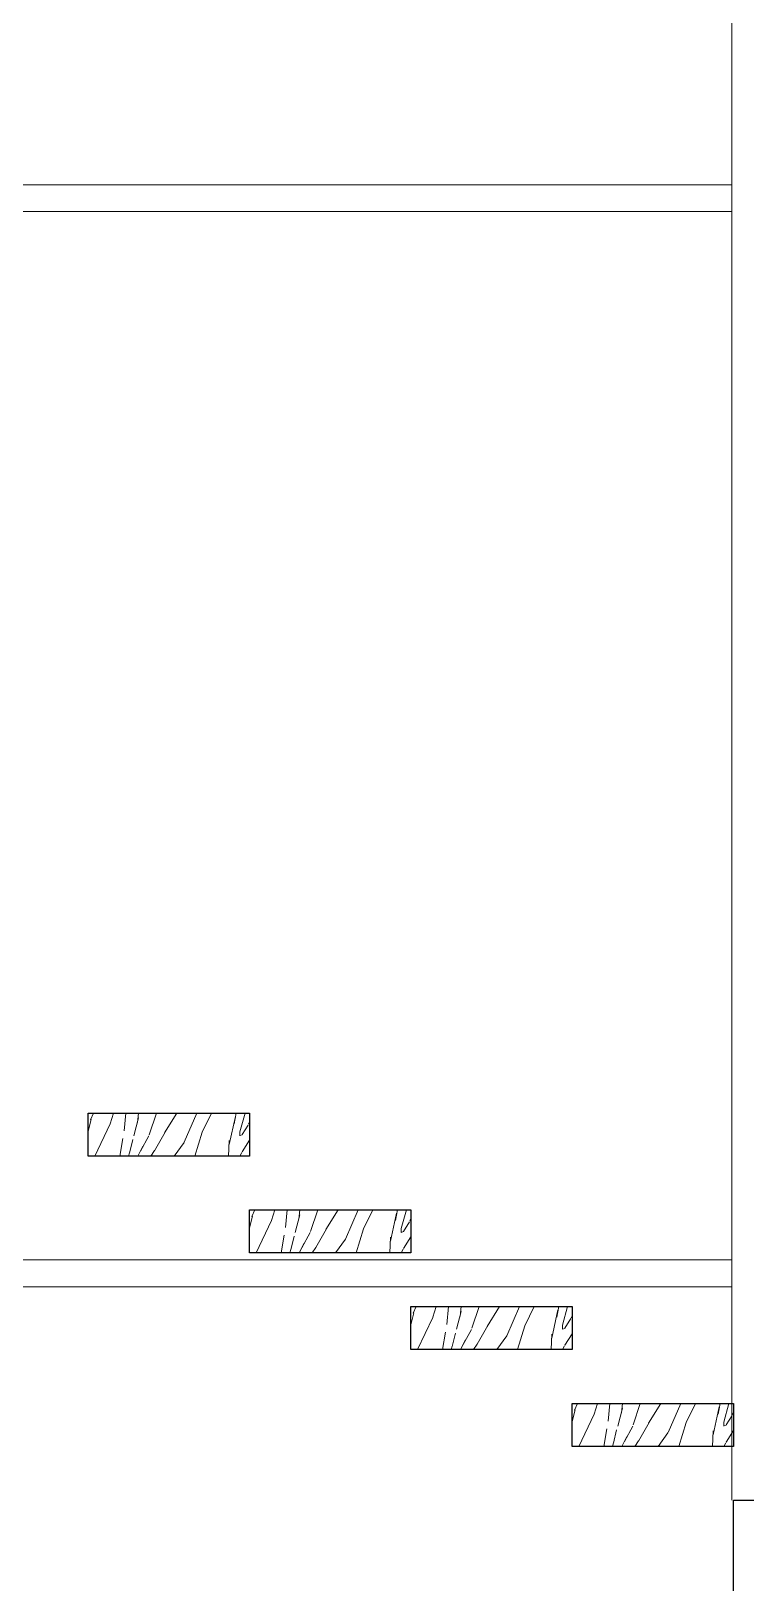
# Model space of a CAD drawing. Header units: inches. Extents: x 0 to 535, y -174 to 989.
# Drawn here: x 350.666 to 351.996, y 97.094 to 99.981 of the extents above; entities that cross this region are included whole.
import ezdxf

# ---------------------------------------------------------------- set-up
doc = ezdxf.new("R2010")
doc.units = ezdxf.units.IN
doc.header["$MEASUREMENT"] = 0
doc.layers.add('1', color=1, linetype='Continuous', lineweight=9)
doc.layers.add('wall', color=51, linetype='Continuous', lineweight=25)

msp = doc.modelspace()

# ---------------------------------------------------------------- hatches: boundary and pattern name
at = {"layer": '1'}
h = msp.add_hatch(dxfattribs=at)
h.set_pattern_fill('Ä¾ÎÆ', color=256, scale=0.23, angle=20)
h.set_pattern_definition([(35.3657895, (90.09765234503568, 158.464345673144), (1.358495653849031, 0.974888949105646), [0.0567920025, -11.86952858]), (166.803504, (90.1354404575072, 158.443782495857), (-0.2161293025630688, -0.078664630883123), [0.007853067099999982, -0.816718867999999]), (24.48938626, (90.10280037210934, 158.4341902710309), (0.2161293006459917, 0.07866463722956471), [0.02746521999999997, -5.740230749999991]), (73.46062710000001, (90.12559205750964, 158.4035932512643), (0.3395689741847775, 1.084466940812025), [0.0294332288, -6.151544580000001]), (83.00321680000002, (90.13397093855771, 158.4318086587396), (0.216129300024115, 0.07866463224300876), [0.0120636748, -0.4946106760000001]), (30.347856, (90.02854828272818, 158.4620718033194), (2.223012850983182, 1.289547495665455), [0.0478738905, -10.00564285]), (89.08859079999999, (90.10500831551977, 158.3961013818702), (0.06171982473837814, 0.502901154207116), [0.0092056419, -1.923978911]), (35.66412569999999, (90.09868571755693, 158.4006635285166), (0.2161292995345969, 0.0786646385446673), [0.0079623815, -1.664137768]), (43.56664719999999, (90.04649107629612, 158.3839540274121), (0.7101077456471797, 0.7388950529018659), [0.0322622403, -2.226094583]), (29.68621252, (90.0082573988434, 158.4729888856276), (2.223012851304042, 1.289547475383502), [0.1022191415, -5.26428577]), (40.3727928, (90.06986743076769, 158.4061890952892), (2.99484043838873, 2.531343684717294), [0.04322782150000001, -9.034614590000002]), (33.7857773, (90.05266305949938, 158.4342441441316), (0.216129291848162, 0.07866464853906541), [0.05413074839999993, -1.840445417999998]), (29.04293409, (90.06986219860909, 158.4862600202194), (2.439142167360524, 1.36821211551155), [0.0410338262, -8.57606934]), (55.7434615, (90.17337290760207, 158.46445216516), (1.759784446686964, 2.56225704572125), [0.0404823782, -8.4608168]), (39.23678930000001, (90.1439647203696, 158.4972165670578), (3.210969740846352, 2.610008316254434), [0.05220031930000001, -10.90986646]), (34.7710456, (90.1057362729142, 158.5061804995564), (2.933120589214854, 2.028442540050955), [0.0758889025, -15.86078045]), (41.4338095, (89.96826657354677, 158.4515700314677), (0.2161292981963297, 0.07866463652666691), [0.0176491834, -1.217793604]), (61.73996529999999, (89.99914846690973, 158.366722726783), (0.2778491391306656, 0.5815657859539077), [0.0322917148, -3.35833833]), (38.84841369999999, (89.98003110461391, 158.4192472480103), (1.142366341585137, 0.8962243289674561), [0.0266178126, -5.56312293]), (200, (90.0082573988434, 158.4729888856276), (-0.3705387656623449, 0.3455718796523705), [0.0284761896, -0.201523792]), (45.6324289, (90.01443775129941, 158.3951655231263), (0.7101077456572038, 0.7388950516397252), [0.05466546159999994, -11.42508117999998]), (43.237749, (90.00076127634367, 158.4359435947295), (1.636344795307082, 1.556454734449686), [0.0381418545, -7.97164751]), (71.91148520000002, (90.24248743127885, 158.3065841864989), (0.3395689770066423, 1.084466938815197), [0.0355090606, -7.42139344]), (83.00321680000002, (90.26277936525047, 158.279652918577), (0.216129300024115, 0.07866463224300876), [0.0265400864, -0.4801342690000001]), (74.8009006, (90.25381267666233, 158.2466479748007), (0.7408577933628253, 2.671835029081719), [0.0342012829, -7.148068110000001]), (56.7878511, (90.27895768669936, 158.2031807244895), (1.265806021826072, 1.902026626305297), [0.0287191846, -6.002309540000001]), (61.73996529999999, (90.26910510325538, 158.2270482162653), (0.2778491391306656, 0.5815657859539077), [0.0322917148, -3.35833833]), (72.17738229999999, (90.13603454434478, 158.3524869229888), (0.3395689782831965, 1.084466939618753), [0.0571535188, -11.94508519]), (65.092991, (90.17720726264443, 158.2873997376335), (0.2778491338212687, 0.5815657892096059), [0.0698139263, -14.5911103]), (63.06707489999999, (90.17102900014365, 158.3331947300833), (0.2778491396096346, 0.581565787359474), [0.06296584420000001, -6.54844776]), (43.56664719999999, (90.0544327608291, 158.3525276387564), (0.7101077456471797, 0.7388950529018659), [0.0322622403, -2.226094583]), (60.65470750000001, (90.07119575351055, 158.3288875330993), (1.049676707566411, 1.823361999482653), [0.04619737450000001, -4.80452681]), (59.7854419, (90.09178054263934, 158.3203652182543), (1.049676723312325, 1.823361992584466), [0.04703368899999993, -9.830041069999984]), (62.91626979999999, (90.14515498478663, 158.2825970491086), (0.2778491404779415, 0.5815657853456426), [0.05682948329999993, -5.910266069999991]), (65.1886422, (90.11060190836126, 158.2974742966674), (0.2778491301377781, 0.5815657915326928), [0.06060699410000001, -12.66686176]), (20, (90.23734986773573, 158.1765977409129), (0.06171983675258766, 0.5029011542273502), [0.004380952600000001, -0.225619029]), (91.24063829999989, (90.23734986773573, 158.1765977409129), (-0.09268962877058462, 0.9271376728700892), [0.006811305099999993, -1.423562827999998]), (58.1373433, (90.24146661656597, 158.1780961149491), (0.2778491400426518, 0.5815657852462758), [0.020887335, -1.441226069]), (74.5021434, (90.23720239301825, 158.1834074486136), (0.339568967718033, 1.084466942922913), [0.03960924529999994, -2.733037789999996]), (77.7581778, (90.21706107596748, 158.1554864539563), (0.4630086353138385, 2.09026925108812), [0.0533767969, -11.15575049]), (80.0621297, (90.22837899491455, 158.2076495356663), (0.7098880003596573, 4.101873860981018), [0.05705958220000001, -11.92545262]), (66.31177559999999, (90.13354734777656, 158.1639824600309), (0.2778491323069626, 0.5815657900483695), [0.0713526884, -4.92333538]), (64.46337319999999, (90.16736304766656, 158.1831537523498), (0.06171983769696079, 0.5029011530502587), [0.1043524743, -0.540177494]), (70.48311470000002, (90.12560356896574, 158.2274372171649), (1.57440521027697, 4.416532392591645), [0.0585223454, -12.23117]), (75.5243122, (90.16221397345397, 158.2293233387019), (0.4012888157798406, 1.587368093631594), [0.0599805523, -12.53593541]), (72.613585, (90.21234814818315, 158.2773120220532), (0.06171983805708947, 0.5029011531749514), [0.0432909381, -1.09309616]), (76.48384360000001, (90.24778607527338, 158.2215765218067), (0.4012888131065727, 1.587368094188972), [0.02578561049999997, -5.389192559999992]), (61.9762794, (90.25249272454684, 158.1958360607177), (1.6053749810238, 2.986493559702275), [0.0353577413, -7.38976752]), (84.3053877, (90.23822634698656, 158.2638529666594), (0.06171983729502792, 0.5029011542635994), [0.04294314819999993, -8.975117959999983]), (55.24647409999999, (90.25984555656214, 158.1756343207867), (1.759784460498503, 2.562257030501768), [0.0335272702, -7.007199320000001]), (65.2273285, (90.2066091705794, 158.350720444905), (0.2778491373020555, 0.5815657880252949), [0.05753806269999993, -12.02545500999998]), (76.65325650000001, (90.22528410793609, 158.3186250489409), (0.8642974639745951, 3.677637319914488), [0.0617647842, -12.90883993]), (59.70795199999999, (90.29072326490541, 158.1548437567929), (1.049676722564742, 1.823361991434463), [0.0370151926, -7.736175120000001]), (56.3560822, (90.32248372963574, 158.1252233085898), (0.4939784263606839, 0.6602304293122196), [0.010879644, -2.273845757]), (61.9762794, (90.22353324155097, 158.1120862281831), (1.6053749810238, 2.986493559702275), [0.0353577413, -7.38976752]), (53.19649550000001, (90.25146981555615, 158.0993763576461), (0.2161292945959426, 0.07866463804509569), [0.0314122638, -0.7931596690000001]), (98.48186739999994, (90.21677031076555, 158.1050491308278), (-0.2470990924021889, 1.351374195123889), [0.0109700409, -2.292738417000001]), (46.13814420000001, (90.21677031076555, 158.1050491308278), (0.2161292981877979, 0.07866463710982384), [0.0097600178, -1.015041865]), (56.01691480000001, (90.2702880433973, 158.1245279925111), (1.265806025054427, 1.902026624190993), [0.0365601399, -7.641068970000001]), (87.2394681, (90.21515226917302, 158.1158991878114), (0.1541897158929855, 2.938742287345873), [0.03963325729999993, -8.283350639999982]), (58.6490828, (90.24014561809823, 158.143298382944), (0.7718275702060986, 1.24179621442641), [0.0378642376, -7.91362541]), (72.613585, (90.14472511549461, 158.1108559574079), (0.06171983805708947, 0.5029011531749514), [0.07575913880000001, -1.060627957]), (63.29488549999999, (90.0234128113016, 158.3000569884685), (0.2778491394824867, 0.5815657871570311), [0.0376197775, -7.86253344]), (66.9545161, (90.01458941319788, 158.3242990755213), (0.277849138399155, 0.5815657881615057), [0.03530030569999993, -3.671231709999995]), (56.3560822, (90.03738319150135, 158.2616736843285), (0.4939784263606839, 0.6602304293122196), [0.03263893430000001, -2.252086469]), (71.7852574, (90.06826508486431, 158.1768263796437), (0.3395689764932182, 1.084466939238849), [0.06019634289999993, -6.26041967999999]), (60.0717393, (90.07855904905642, 158.1485439454692), (0.277849139270344, 0.5815657860494605), [0.040074625, -2.063843176]), (69.3694487, (90.0498830056127, 158.2273307273101), (0.6174181176901898, 1.666032726955021), [0.0538217917, -11.24875421]), (53.19649550000001, (90.11238207538283, 158.0556159443798), (0.2161292945959426, 0.07866463804509569), [0.0117795995, -0.8127923539999999]), (69.6657058, (90.08708121764099, 158.2340063851482), (0.2778491222749367, 0.5815657938110032), [0.06768603069999986, -1.709072292999998]), (53.19649550000001, (90.04031909230619, 158.3336639128539), (0.2161292945959426, 0.07866463804509569), [0.02355919900000001, -0.8010127430000001]), (68.5537297, (90.05546613413699, 158.2888454919677), (0.8952672367306358, 2.247598515793237), [0.04302075939999993, -8.991338709999983]), (61.73996529999999, (90.06884661389351, 158.2777010229527), (0.2778491391306656, 0.5815657859539077), [0.0484375745, -3.34219256]), (58.51148860000001, (90.09855289060305, 158.1832746499884), (0.7718275754866677, 1.241796208885935), [0.0517887205, -10.82384232]), (54.19451950000001, (90.09326471230037, 158.1081404677683), (0.493978439279239, 0.6602304207882279), [0.06885505630000001, -7.160925799999999]), (61.1011978, (90.11943890925096, 158.0650478084116), (0.2778491393576279, 0.5815657856754212), [0.05232378789999993, -2.694674939999996]), (74.3266424, (90.19954919666918, 158.3893311365384), (0.7408577912244497, 2.671835022947638), [0.0582210293, -12.16819508]), (70.9753659, (90.1535275865372, 158.4068975657531), (0.9569870897545645, 2.75049966370575), [0.0608799512, -12.72390981]), (51.130464, (90.07780911530067, 158.3747627066335), (0.4939784438691176, 0.660230418984233), [0.03326687569999993, -3.459754989999996]), (67.47860020000002, (90.09383577779903, 158.3691569587764), (0.2778491206858045, 0.5815657944572521), [0.0291689473, -3.03357028]), (56.3560822, (90.02840813149916, 158.3567822189862), (0.4939784263606839, 0.6602304293122196), [0.03263893430000001, -2.252086469]), (76.6033605, (90.115449755216, 158.3610092378338), (0.8642974665360263, 3.677637328676978), [0.0437751594, -9.149008080000002])])
h.paths.add_polyline_path([(351.0723337355925, 97.88772965127794), (351.0723337355925, 97.96772965127792), (350.7723337355924, 97.96772965127792), (350.7723337355924, 97.88772965127794)])
h = msp.add_hatch(dxfattribs=at)
h.set_pattern_fill('Ä¾ÎÆ', color=256, scale=0.23, angle=20)
h.set_pattern_definition([(35.3657895, (90.39765234503564, 158.2843456731439), (1.358495653849031, 0.974888949105646), [0.0567920025, -11.86952858]), (166.803504, (90.43544045750716, 158.263782495857), (-0.2161293025630688, -0.078664630883123), [0.007853067099999982, -0.816718867999999]), (24.48938626, (90.4028003721093, 158.254190271031), (0.2161293006459917, 0.07866463722956471), [0.02746521999999997, -5.740230749999991]), (73.46062710000001, (90.42559205750959, 158.2235932512643), (0.3395689741847775, 1.084466940812025), [0.0294332288, -6.151544580000001]), (83.00321680000002, (90.43397093855766, 158.2518086587395), (0.216129300024115, 0.07866463224300876), [0.0120636748, -0.4946106760000001]), (30.347856, (90.32854828272814, 158.2820718033194), (2.223012850983182, 1.289547495665455), [0.0478738905, -10.00564285]), (89.08859079999999, (90.40500831551972, 158.2161013818702), (0.06171982473837814, 0.502901154207116), [0.0092056419, -1.923978911]), (35.66412569999999, (90.39868571755689, 158.2206635285166), (0.2161292995345969, 0.0786646385446673), [0.0079623815, -1.664137768]), (43.56664719999999, (90.34649107629608, 158.2039540274121), (0.7101077456471797, 0.7388950529018659), [0.0322622403, -2.226094583]), (29.68621252, (90.30825739884335, 158.2929888856276), (2.223012851304042, 1.289547475383502), [0.1022191415, -5.26428577]), (40.3727928, (90.36986743076764, 158.2261890952892), (2.99484043838873, 2.531343684717294), [0.04322782150000001, -9.034614590000002]), (33.7857773, (90.35266305949933, 158.2542441441316), (0.216129291848162, 0.07866464853906541), [0.05413074839999993, -1.840445417999998]), (29.04293409, (90.36986219860904, 158.3062600202194), (2.439142167360524, 1.36821211551155), [0.0410338262, -8.57606934]), (55.7434615, (90.47337290760203, 158.28445216516), (1.759784446686964, 2.56225704572125), [0.0404823782, -8.4608168]), (39.23678930000001, (90.44396472036955, 158.3172165670578), (3.210969740846352, 2.610008316254434), [0.05220031930000001, -10.90986646]), (34.7710456, (90.40573627291415, 158.3261804995564), (2.933120589214854, 2.028442540050955), [0.0758889025, -15.86078045]), (41.4338095, (90.26826657354673, 158.2715700314677), (0.2161292981963297, 0.07866463652666691), [0.0176491834, -1.217793604]), (61.73996529999999, (90.29914846690968, 158.186722726783), (0.2778491391306656, 0.5815657859539077), [0.0322917148, -3.35833833]), (38.84841369999999, (90.28003110461387, 158.2392472480103), (1.142366341585137, 0.8962243289674561), [0.0266178126, -5.56312293]), (200, (90.30825739884335, 158.2929888856276), (-0.3705387656623449, 0.3455718796523705), [0.0284761896, -0.201523792]), (45.6324289, (90.31443775129937, 158.2151655231263), (0.7101077456572038, 0.7388950516397252), [0.05466546159999994, -11.42508117999998]), (43.237749, (90.30076127634362, 158.2559435947295), (1.636344795307082, 1.556454734449686), [0.0381418545, -7.97164751]), (71.91148520000002, (90.5424874312788, 158.1265841864989), (0.3395689770066423, 1.084466938815197), [0.0355090606, -7.42139344]), (83.00321680000002, (90.56277936525042, 158.099652918577), (0.216129300024115, 0.07866463224300876), [0.0265400864, -0.4801342690000001]), (74.8009006, (90.55381267666229, 158.0666479748006), (0.7408577933628253, 2.671835029081719), [0.0342012829, -7.148068110000001]), (56.7878511, (90.57895768669931, 158.0231807244895), (1.265806021826072, 1.902026626305297), [0.0287191846, -6.002309540000001]), (61.73996529999999, (90.56910510325534, 158.0470482162653), (0.2778491391306656, 0.5815657859539077), [0.0322917148, -3.35833833]), (72.17738229999999, (90.43603454434474, 158.1724869229888), (0.3395689782831965, 1.084466939618753), [0.0571535188, -11.94508519]), (65.092991, (90.47720726264438, 158.1073997376335), (0.2778491338212687, 0.5815657892096059), [0.0698139263, -14.5911103]), (63.06707489999999, (90.4710290001436, 158.1531947300833), (0.2778491396096346, 0.581565787359474), [0.06296584420000001, -6.54844776]), (43.56664719999999, (90.35443276082906, 158.1725276387563), (0.7101077456471797, 0.7388950529018659), [0.0322622403, -2.226094583]), (60.65470750000001, (90.3711957535105, 158.1488875330993), (1.049676707566411, 1.823361999482653), [0.04619737450000001, -4.80452681]), (59.7854419, (90.3917805426393, 158.1403652182543), (1.049676723312325, 1.823361992584466), [0.04703368899999993, -9.830041069999984]), (62.91626979999999, (90.44515498478658, 158.1025970491086), (0.2778491404779415, 0.5815657853456426), [0.05682948329999993, -5.910266069999991]), (65.1886422, (90.41060190836122, 158.1174742966674), (0.2778491301377781, 0.5815657915326928), [0.06060699410000001, -12.66686176]), (20, (90.53734986773568, 157.9965977409129), (0.06171983675258766, 0.5029011542273502), [0.004380952600000001, -0.225619029]), (91.24063829999989, (90.53734986773568, 157.9965977409129), (-0.09268962877058462, 0.9271376728700892), [0.006811305099999993, -1.423562827999998]), (58.1373433, (90.54146661656593, 157.9980961149491), (0.2778491400426518, 0.5815657852462758), [0.020887335, -1.441226069]), (74.5021434, (90.5372023930182, 158.0034074486136), (0.339568967718033, 1.084466942922913), [0.03960924529999994, -2.733037789999996]), (77.7581778, (90.51706107596743, 157.9754864539563), (0.4630086353138385, 2.09026925108812), [0.0533767969, -11.15575049]), (80.0621297, (90.5283789949145, 158.0276495356663), (0.7098880003596573, 4.101873860981018), [0.05705958220000001, -11.92545262]), (66.31177559999999, (90.43354734777651, 157.9839824600309), (0.2778491323069626, 0.5815657900483695), [0.0713526884, -4.92333538]), (64.46337319999999, (90.46736304766651, 158.0031537523498), (0.06171983769696079, 0.5029011530502587), [0.1043524743, -0.540177494]), (70.48311470000002, (90.4256035689657, 158.0474372171649), (1.57440521027697, 4.416532392591645), [0.0585223454, -12.23117]), (75.5243122, (90.46221397345393, 158.0493233387019), (0.4012888157798406, 1.587368093631594), [0.0599805523, -12.53593541]), (72.613585, (90.51234814818311, 158.0973120220532), (0.06171983805708947, 0.5029011531749514), [0.0432909381, -1.09309616]), (76.48384360000001, (90.54778607527334, 158.0415765218067), (0.4012888131065727, 1.587368094188972), [0.02578561049999997, -5.389192559999992]), (61.9762794, (90.5524927245468, 158.0158360607177), (1.6053749810238, 2.986493559702275), [0.0353577413, -7.38976752]), (84.3053877, (90.53822634698652, 158.0838529666594), (0.06171983729502792, 0.5029011542635994), [0.04294314819999993, -8.975117959999983]), (55.24647409999999, (90.5598455565621, 157.9956343207866), (1.759784460498503, 2.562257030501768), [0.0335272702, -7.007199320000001]), (65.2273285, (90.50660917057935, 158.170720444905), (0.2778491373020555, 0.5815657880252949), [0.05753806269999993, -12.02545500999998]), (76.65325650000001, (90.52528410793605, 158.1386250489409), (0.8642974639745951, 3.677637319914488), [0.0617647842, -12.90883993]), (59.70795199999999, (90.59072326490536, 157.9748437567929), (1.049676722564742, 1.823361991434463), [0.0370151926, -7.736175120000001]), (56.3560822, (90.62248372963569, 157.9452233085898), (0.4939784263606839, 0.6602304293122196), [0.010879644, -2.273845757]), (61.9762794, (90.52353324155092, 157.9320862281831), (1.6053749810238, 2.986493559702275), [0.0353577413, -7.38976752]), (53.19649550000001, (90.5514698155561, 157.9193763576461), (0.2161292945959426, 0.07866463804509569), [0.0314122638, -0.7931596690000001]), (98.48186739999994, (90.51677031076551, 157.9250491308278), (-0.2470990924021889, 1.351374195123889), [0.0109700409, -2.292738417000001]), (46.13814420000001, (90.51677031076551, 157.9250491308278), (0.2161292981877979, 0.07866463710982384), [0.0097600178, -1.015041865]), (56.01691480000001, (90.57028804339726, 157.9445279925111), (1.265806025054427, 1.902026624190993), [0.0365601399, -7.641068970000001]), (87.2394681, (90.51515226917297, 157.9358991878114), (0.1541897158929855, 2.938742287345873), [0.03963325729999993, -8.283350639999982]), (58.6490828, (90.54014561809818, 157.963298382944), (0.7718275702060986, 1.24179621442641), [0.0378642376, -7.91362541]), (72.613585, (90.44472511549456, 157.9308559574079), (0.06171983805708947, 0.5029011531749514), [0.07575913880000001, -1.060627957]), (63.29488549999999, (90.32341281130155, 158.1200569884685), (0.2778491394824867, 0.5815657871570311), [0.0376197775, -7.86253344]), (66.9545161, (90.31458941319784, 158.1442990755212), (0.277849138399155, 0.5815657881615057), [0.03530030569999993, -3.671231709999995]), (56.3560822, (90.3373831915013, 158.0816736843285), (0.4939784263606839, 0.6602304293122196), [0.03263893430000001, -2.252086469]), (71.7852574, (90.36826508486426, 157.9968263796437), (0.3395689764932182, 1.084466939238849), [0.06019634289999993, -6.26041967999999]), (60.0717393, (90.37855904905638, 157.9685439454692), (0.277849139270344, 0.5815657860494605), [0.040074625, -2.063843176]), (69.3694487, (90.34988300561265, 158.0473307273101), (0.6174181176901898, 1.666032726955021), [0.0538217917, -11.24875421]), (53.19649550000001, (90.41238207538278, 157.8756159443798), (0.2161292945959426, 0.07866463804509569), [0.0117795995, -0.8127923539999999]), (69.6657058, (90.38708121764094, 158.0540063851482), (0.2778491222749367, 0.5815657938110032), [0.06768603069999986, -1.709072292999998]), (53.19649550000001, (90.34031909230615, 158.1536639128539), (0.2161292945959426, 0.07866463804509569), [0.02355919900000001, -0.8010127430000001]), (68.5537297, (90.35546613413695, 158.1088454919677), (0.8952672367306358, 2.247598515793237), [0.04302075939999993, -8.991338709999983]), (61.73996529999999, (90.36884661389347, 158.0977010229527), (0.2778491391306656, 0.5815657859539077), [0.0484375745, -3.34219256]), (58.51148860000001, (90.398552890603, 158.0032746499884), (0.7718275754866677, 1.241796208885935), [0.0517887205, -10.82384232]), (54.19451950000001, (90.39326471230032, 157.9281404677683), (0.493978439279239, 0.6602304207882279), [0.06885505630000001, -7.160925799999999]), (61.1011978, (90.41943890925091, 157.8850478084116), (0.2778491393576279, 0.5815657856754212), [0.05232378789999993, -2.694674939999996]), (74.3266424, (90.49954919666914, 158.2093311365384), (0.7408577912244497, 2.671835022947638), [0.0582210293, -12.16819508]), (70.9753659, (90.45352758653715, 158.2268975657531), (0.9569870897545645, 2.75049966370575), [0.0608799512, -12.72390981]), (51.130464, (90.37780911530062, 158.1947627066335), (0.4939784438691176, 0.660230418984233), [0.03326687569999993, -3.459754989999996]), (67.47860020000002, (90.39383577779898, 158.1891569587764), (0.2778491206858045, 0.5815657944572521), [0.0291689473, -3.03357028]), (56.3560822, (90.32840813149912, 158.1767822189863), (0.4939784263606839, 0.6602304293122196), [0.03263893430000001, -2.252086469]), (76.6033605, (90.41544975521596, 158.1810092378338), (0.8642974665360263, 3.677637328676978), [0.0437751594, -9.149008080000002])])
h.paths.add_polyline_path([(351.3723337355924, 97.70772965127793), (351.3723337355924, 97.78772965127793), (351.0723337355923, 97.78772965127793), (351.0723337355923, 97.70772965127793)])
h = msp.add_hatch(dxfattribs=at)
h.set_pattern_fill('Ä¾ÎÆ', color=256, scale=0.23, angle=20)
h.set_pattern_definition([(35.3657895, (90.6976523450357, 158.1043456731439), (1.358495653849031, 0.974888949105646), [0.0567920025, -11.86952858]), (166.803504, (90.73544045750722, 158.083782495857), (-0.2161293025630688, -0.078664630883123), [0.007853067099999982, -0.816718867999999]), (24.48938626, (90.70280037210937, 158.0741902710309), (0.2161293006459917, 0.07866463722956471), [0.02746521999999997, -5.740230749999991]), (73.46062710000001, (90.72559205750966, 158.0435932512643), (0.3395689741847775, 1.084466940812025), [0.0294332288, -6.151544580000001]), (83.00321680000002, (90.73397093855773, 158.0718086587396), (0.216129300024115, 0.07866463224300876), [0.0120636748, -0.4946106760000001]), (30.347856, (90.6285482827282, 158.1020718033193), (2.223012850983182, 1.289547495665455), [0.0478738905, -10.00564285]), (89.08859079999999, (90.70500831551979, 158.0361013818702), (0.06171982473837814, 0.502901154207116), [0.0092056419, -1.923978911]), (35.66412569999999, (90.69868571755696, 158.0406635285166), (0.2161292995345969, 0.0786646385446673), [0.0079623815, -1.664137768]), (43.56664719999999, (90.64649107629614, 158.0239540274121), (0.7101077456471797, 0.7388950529018659), [0.0322622403, -2.226094583]), (29.68621252, (90.60825739884342, 158.1129888856275), (2.223012851304042, 1.289547475383502), [0.1022191415, -5.26428577]), (40.3727928, (90.66986743076771, 158.0461890952892), (2.99484043838873, 2.531343684717294), [0.04322782150000001, -9.034614590000002]), (33.7857773, (90.6526630594994, 158.0742441441316), (0.216129291848162, 0.07866464853906541), [0.05413074839999993, -1.840445417999998]), (29.04293409, (90.66986219860911, 158.1262600202194), (2.439142167360524, 1.36821211551155), [0.0410338262, -8.57606934]), (55.7434615, (90.7733729076021, 158.10445216516), (1.759784446686964, 2.56225704572125), [0.0404823782, -8.4608168]), (39.23678930000001, (90.74396472036962, 158.1372165670578), (3.210969740846352, 2.610008316254434), [0.05220031930000001, -10.90986646]), (34.7710456, (90.70573627291422, 158.1461804995564), (2.933120589214854, 2.028442540050955), [0.0758889025, -15.86078045]), (41.4338095, (90.5682665735468, 158.0915700314677), (0.2161292981963297, 0.07866463652666691), [0.0176491834, -1.217793604]), (61.73996529999999, (90.59914846690975, 158.006722726783), (0.2778491391306656, 0.5815657859539077), [0.0322917148, -3.35833833]), (38.84841369999999, (90.58003110461394, 158.0592472480103), (1.142366341585137, 0.8962243289674561), [0.0266178126, -5.56312293]), (200, (90.60825739884342, 158.1129888856275), (-0.3705387656623449, 0.3455718796523705), [0.0284761896, -0.201523792]), (45.6324289, (90.61443775129943, 158.0351655231263), (0.7101077456572038, 0.7388950516397252), [0.05466546159999994, -11.42508117999998]), (43.237749, (90.60076127634369, 158.0759435947295), (1.636344795307082, 1.556454734449686), [0.0381418545, -7.97164751]), (71.91148520000002, (90.84248743127887, 157.9465841864989), (0.3395689770066423, 1.084466938815197), [0.0355090606, -7.42139344]), (83.00321680000002, (90.86277936525049, 157.919652918577), (0.216129300024115, 0.07866463224300876), [0.0265400864, -0.4801342690000001]), (74.8009006, (90.85381267666236, 157.8866479748007), (0.7408577933628253, 2.671835029081719), [0.0342012829, -7.148068110000001]), (56.7878511, (90.87895768669938, 157.8431807244895), (1.265806021826072, 1.902026626305297), [0.0287191846, -6.002309540000001]), (61.73996529999999, (90.86910510325541, 157.8670482162653), (0.2778491391306656, 0.5815657859539077), [0.0322917148, -3.35833833]), (72.17738229999999, (90.7360345443448, 157.9924869229888), (0.3395689782831965, 1.084466939618753), [0.0571535188, -11.94508519]), (65.092991, (90.77720726264445, 157.9273997376336), (0.2778491338212687, 0.5815657892096059), [0.0698139263, -14.5911103]), (63.06707489999999, (90.77102900014367, 157.9731947300833), (0.2778491396096346, 0.581565787359474), [0.06296584420000001, -6.54844776]), (43.56664719999999, (90.65443276082912, 157.9925276387563), (0.7101077456471797, 0.7388950529018659), [0.0322622403, -2.226094583]), (60.65470750000001, (90.67119575351057, 157.9688875330993), (1.049676707566411, 1.823361999482653), [0.04619737450000001, -4.80452681]), (59.7854419, (90.69178054263936, 157.9603652182543), (1.049676723312325, 1.823361992584466), [0.04703368899999993, -9.830041069999984]), (62.91626979999999, (90.74515498478665, 157.9225970491086), (0.2778491404779415, 0.5815657853456426), [0.05682948329999993, -5.910266069999991]), (65.1886422, (90.71060190836128, 157.9374742966674), (0.2778491301377781, 0.5815657915326928), [0.06060699410000001, -12.66686176]), (20, (90.83734986773575, 157.8165977409129), (0.06171983675258766, 0.5029011542273502), [0.004380952600000001, -0.225619029]), (91.24063829999989, (90.83734986773575, 157.8165977409129), (-0.09268962877058462, 0.9271376728700892), [0.006811305099999993, -1.423562827999998]), (58.1373433, (90.841466616566, 157.8180961149491), (0.2778491400426518, 0.5815657852462758), [0.020887335, -1.441226069]), (74.5021434, (90.83720239301827, 157.8234074486136), (0.339568967718033, 1.084466942922913), [0.03960924529999994, -2.733037789999996]), (77.7581778, (90.8170610759675, 157.7954864539563), (0.4630086353138385, 2.09026925108812), [0.0533767969, -11.15575049]), (80.0621297, (90.82837899491457, 157.8476495356664), (0.7098880003596573, 4.101873860981018), [0.05705958220000001, -11.92545262]), (66.31177559999999, (90.73354734777658, 157.8039824600309), (0.2778491323069626, 0.5815657900483695), [0.0713526884, -4.92333538]), (64.46337319999999, (90.76736304766658, 157.8231537523498), (0.06171983769696079, 0.5029011530502587), [0.1043524743, -0.540177494]), (70.48311470000002, (90.72560356896577, 157.8674372171649), (1.57440521027697, 4.416532392591645), [0.0585223454, -12.23117]), (75.5243122, (90.762213973454, 157.8693233387019), (0.4012888157798406, 1.587368093631594), [0.0599805523, -12.53593541]), (72.613585, (90.81234814818318, 157.9173120220532), (0.06171983805708947, 0.5029011531749514), [0.0432909381, -1.09309616]), (76.48384360000001, (90.8477860752734, 157.8615765218067), (0.4012888131065727, 1.587368094188972), [0.02578561049999997, -5.389192559999992]), (61.9762794, (90.85249272454686, 157.8358360607178), (1.6053749810238, 2.986493559702275), [0.0353577413, -7.38976752]), (84.3053877, (90.83822634698659, 157.9038529666594), (0.06171983729502792, 0.5029011542635994), [0.04294314819999993, -8.975117959999983]), (55.24647409999999, (90.85984555656216, 157.8156343207867), (1.759784460498503, 2.562257030501768), [0.0335272702, -7.007199320000001]), (65.2273285, (90.80660917057942, 157.990720444905), (0.2778491373020555, 0.5815657880252949), [0.05753806269999993, -12.02545500999998]), (76.65325650000001, (90.82528410793611, 157.9586250489409), (0.8642974639745951, 3.677637319914488), [0.0617647842, -12.90883993]), (59.70795199999999, (90.89072326490543, 157.7948437567929), (1.049676722564742, 1.823361991434463), [0.0370151926, -7.736175120000001]), (56.3560822, (90.92248372963576, 157.7652233085898), (0.4939784263606839, 0.6602304293122196), [0.010879644, -2.273845757]), (61.9762794, (90.82353324155099, 157.7520862281831), (1.6053749810238, 2.986493559702275), [0.0353577413, -7.38976752]), (53.19649550000001, (90.85146981555617, 157.7393763576461), (0.2161292945959426, 0.07866463804509569), [0.0314122638, -0.7931596690000001]), (98.48186739999994, (90.81677031076558, 157.7450491308278), (-0.2470990924021889, 1.351374195123889), [0.0109700409, -2.292738417000001]), (46.13814420000001, (90.81677031076558, 157.7450491308278), (0.2161292981877979, 0.07866463710982384), [0.0097600178, -1.015041865]), (56.01691480000001, (90.87028804339732, 157.7645279925111), (1.265806025054427, 1.902026624190993), [0.0365601399, -7.641068970000001]), (87.2394681, (90.81515226917304, 157.7558991878114), (0.1541897158929855, 2.938742287345873), [0.03963325729999993, -8.283350639999982]), (58.6490828, (90.84014561809825, 157.783298382944), (0.7718275702060986, 1.24179621442641), [0.0378642376, -7.91362541]), (72.613585, (90.74472511549463, 157.7508559574079), (0.06171983805708947, 0.5029011531749514), [0.07575913880000001, -1.060627957]), (63.29488549999999, (90.62341281130162, 157.9400569884685), (0.2778491394824867, 0.5815657871570311), [0.0376197775, -7.86253344]), (66.9545161, (90.6145894131979, 157.9642990755213), (0.277849138399155, 0.5815657881615057), [0.03530030569999993, -3.671231709999995]), (56.3560822, (90.63738319150137, 157.9016736843284), (0.4939784263606839, 0.6602304293122196), [0.03263893430000001, -2.252086469]), (71.7852574, (90.66826508486433, 157.8168263796437), (0.3395689764932182, 1.084466939238849), [0.06019634289999993, -6.26041967999999]), (60.0717393, (90.67855904905645, 157.7885439454692), (0.277849139270344, 0.5815657860494605), [0.040074625, -2.063843176]), (69.3694487, (90.64988300561272, 157.8673307273101), (0.6174181176901898, 1.666032726955021), [0.0538217917, -11.24875421]), (53.19649550000001, (90.71238207538285, 157.6956159443798), (0.2161292945959426, 0.07866463804509569), [0.0117795995, -0.8127923539999999]), (69.6657058, (90.68708121764101, 157.8740063851482), (0.2778491222749367, 0.5815657938110032), [0.06768603069999986, -1.709072292999998]), (53.19649550000001, (90.64031909230621, 157.9736639128539), (0.2161292945959426, 0.07866463804509569), [0.02355919900000001, -0.8010127430000001]), (68.5537297, (90.65546613413701, 157.9288454919677), (0.8952672367306358, 2.247598515793237), [0.04302075939999993, -8.991338709999983]), (61.73996529999999, (90.66884661389354, 157.9177010229527), (0.2778491391306656, 0.5815657859539077), [0.0484375745, -3.34219256]), (58.51148860000001, (90.69855289060307, 157.8232746499884), (0.7718275754866677, 1.241796208885935), [0.0517887205, -10.82384232]), (54.19451950000001, (90.69326471230039, 157.7481404677683), (0.493978439279239, 0.6602304207882279), [0.06885505630000001, -7.160925799999999]), (61.1011978, (90.71943890925098, 157.7050478084116), (0.2778491393576279, 0.5815657856754212), [0.05232378789999993, -2.694674939999996]), (74.3266424, (90.7995491966692, 158.0293311365384), (0.7408577912244497, 2.671835022947638), [0.0582210293, -12.16819508]), (70.9753659, (90.75352758653722, 158.0468975657531), (0.9569870897545645, 2.75049966370575), [0.0608799512, -12.72390981]), (51.130464, (90.67780911530069, 158.0147627066335), (0.4939784438691176, 0.660230418984233), [0.03326687569999993, -3.459754989999996]), (67.47860020000002, (90.69383577779905, 158.0091569587764), (0.2778491206858045, 0.5815657944572521), [0.0291689473, -3.03357028]), (56.3560822, (90.62840813149919, 157.9967822189863), (0.4939784263606839, 0.6602304293122196), [0.03263893430000001, -2.252086469]), (76.6033605, (90.71544975521603, 158.0010092378338), (0.8642974665360263, 3.677637328676978), [0.0437751594, -9.149008080000002])])
h.paths.add_polyline_path([(351.6723337355925, 97.52772965127794), (351.6723337355925, 97.60772965127794), (351.3723337355924, 97.60772965127794), (351.3723337355924, 97.52772965127794)])
h = msp.add_hatch(dxfattribs=at)
h.set_pattern_fill('Ä¾ÎÆ', color=256, scale=0.23, angle=20)
h.set_pattern_definition([(35.3657895, (90.99765234503566, 157.924345673144), (1.358495653849031, 0.974888949105646), [0.0567920025, -11.86952858]), (166.803504, (91.03544045750718, 157.903782495857), (-0.2161293025630688, -0.078664630883123), [0.007853067099999982, -0.816718867999999]), (24.48938626, (91.00280037210932, 157.8941902710309), (0.2161293006459917, 0.07866463722956471), [0.02746521999999997, -5.740230749999991]), (73.46062710000001, (91.02559205750961, 157.8635932512643), (0.3395689741847775, 1.084466940812025), [0.0294332288, -6.151544580000001]), (83.00321680000002, (91.03397093855769, 157.8918086587396), (0.216129300024115, 0.07866463224300876), [0.0120636748, -0.4946106760000001]), (30.347856, (90.92854828272816, 157.9220718033194), (2.223012850983182, 1.289547495665455), [0.0478738905, -10.00564285]), (89.08859079999999, (91.00500831551975, 157.8561013818702), (0.06171982473837814, 0.502901154207116), [0.0092056419, -1.923978911]), (35.66412569999999, (90.99868571755691, 157.8606635285166), (0.2161292995345969, 0.0786646385446673), [0.0079623815, -1.664137768]), (43.56664719999999, (90.9464910762961, 157.8439540274121), (0.7101077456471797, 0.7388950529018659), [0.0322622403, -2.226094583]), (29.68621252, (90.90825739884338, 157.9329888856276), (2.223012851304042, 1.289547475383502), [0.1022191415, -5.26428577]), (40.3727928, (90.96986743076766, 157.8661890952893), (2.99484043838873, 2.531343684717294), [0.04322782150000001, -9.034614590000002]), (33.7857773, (90.95266305949936, 157.8942441441316), (0.216129291848162, 0.07866464853906541), [0.05413074839999993, -1.840445417999998]), (29.04293409, (90.96986219860906, 157.9462600202194), (2.439142167360524, 1.36821211551155), [0.0410338262, -8.57606934]), (55.7434615, (91.07337290760205, 157.92445216516), (1.759784446686964, 2.56225704572125), [0.0404823782, -8.4608168]), (39.23678930000001, (91.04396472036957, 157.9572165670578), (3.210969740846352, 2.610008316254434), [0.05220031930000001, -10.90986646]), (34.7710456, (91.00573627291418, 157.9661804995564), (2.933120589214854, 2.028442540050955), [0.0758889025, -15.86078045]), (41.4338095, (90.86826657354675, 157.9115700314677), (0.2161292981963297, 0.07866463652666691), [0.0176491834, -1.217793604]), (61.73996529999999, (90.89914846690971, 157.826722726783), (0.2778491391306656, 0.5815657859539077), [0.0322917148, -3.35833833]), (38.84841369999999, (90.88003110461389, 157.8792472480103), (1.142366341585137, 0.8962243289674561), [0.0266178126, -5.56312293]), (200, (90.90825739884338, 157.9329888856276), (-0.3705387656623449, 0.3455718796523705), [0.0284761896, -0.201523792]), (45.6324289, (90.91443775129939, 157.8551655231263), (0.7101077456572038, 0.7388950516397252), [0.05466546159999994, -11.42508117999998]), (43.237749, (90.90076127634364, 157.8959435947295), (1.636344795307082, 1.556454734449686), [0.0381418545, -7.97164751]), (71.91148520000002, (91.14248743127882, 157.766584186499), (0.3395689770066423, 1.084466938815197), [0.0355090606, -7.42139344]), (83.00321680000002, (91.16277936525044, 157.739652918577), (0.216129300024115, 0.07866463224300876), [0.0265400864, -0.4801342690000001]), (74.8009006, (91.15381267666231, 157.7066479748007), (0.7408577933628253, 2.671835029081719), [0.0342012829, -7.148068110000001]), (56.7878511, (91.17895768669933, 157.6631807244895), (1.265806021826072, 1.902026626305297), [0.0287191846, -6.002309540000001]), (61.73996529999999, (91.16910510325536, 157.6870482162653), (0.2778491391306656, 0.5815657859539077), [0.0322917148, -3.35833833]), (72.17738229999999, (91.03603454434476, 157.8124869229888), (0.3395689782831965, 1.084466939618753), [0.0571535188, -11.94508519]), (65.092991, (91.07720726264441, 157.7473997376335), (0.2778491338212687, 0.5815657892096059), [0.0698139263, -14.5911103]), (63.06707489999999, (91.07102900014362, 157.7931947300833), (0.2778491396096346, 0.581565787359474), [0.06296584420000001, -6.54844776]), (43.56664719999999, (90.95443276082908, 157.8125276387564), (0.7101077456471797, 0.7388950529018659), [0.0322622403, -2.226094583]), (60.65470750000001, (90.97119575351053, 157.7888875330993), (1.049676707566411, 1.823361999482653), [0.04619737450000001, -4.80452681]), (59.7854419, (90.99178054263932, 157.7803652182543), (1.049676723312325, 1.823361992584466), [0.04703368899999993, -9.830041069999984]), (62.91626979999999, (91.0451549847866, 157.7425970491086), (0.2778491404779415, 0.5815657853456426), [0.05682948329999993, -5.910266069999991]), (65.1886422, (91.01060190836124, 157.7574742966674), (0.2778491301377781, 0.5815657915326928), [0.06060699410000001, -12.66686176]), (20, (91.13734986773571, 157.6365977409129), (0.06171983675258766, 0.5029011542273502), [0.004380952600000001, -0.225619029]), (91.24063829999989, (91.13734986773571, 157.6365977409129), (-0.09268962877058462, 0.9271376728700892), [0.006811305099999993, -1.423562827999998]), (58.1373433, (91.14146661656595, 157.6380961149491), (0.2778491400426518, 0.5815657852462758), [0.020887335, -1.441226069]), (74.5021434, (91.13720239301823, 157.6434074486136), (0.339568967718033, 1.084466942922913), [0.03960924529999994, -2.733037789999996]), (77.7581778, (91.11706107596746, 157.6154864539563), (0.4630086353138385, 2.09026925108812), [0.0533767969, -11.15575049]), (80.0621297, (91.12837899491453, 157.6676495356664), (0.7098880003596573, 4.101873860981018), [0.05705958220000001, -11.92545262]), (66.31177559999999, (91.03354734777653, 157.6239824600309), (0.2778491323069626, 0.5815657900483695), [0.0713526884, -4.92333538]), (64.46337319999999, (91.06736304766653, 157.6431537523498), (0.06171983769696079, 0.5029011530502587), [0.1043524743, -0.540177494]), (70.48311470000002, (91.02560356896572, 157.6874372171649), (1.57440521027697, 4.416532392591645), [0.0585223454, -12.23117]), (75.5243122, (91.06221397345395, 157.6893233387019), (0.4012888157798406, 1.587368093631594), [0.0599805523, -12.53593541]), (72.613585, (91.11234814818313, 157.7373120220532), (0.06171983805708947, 0.5029011531749514), [0.0432909381, -1.09309616]), (76.48384360000001, (91.14778607527336, 157.6815765218067), (0.4012888131065727, 1.587368094188972), [0.02578561049999997, -5.389192559999992]), (61.9762794, (91.15249272454682, 157.6558360607177), (1.6053749810238, 2.986493559702275), [0.0353577413, -7.38976752]), (84.3053877, (91.13822634698654, 157.7238529666594), (0.06171983729502792, 0.5029011542635994), [0.04294314819999993, -8.975117959999983]), (55.24647409999999, (91.15984555656212, 157.6356343207867), (1.759784460498503, 2.562257030501768), [0.0335272702, -7.007199320000001]), (65.2273285, (91.10660917057938, 157.810720444905), (0.2778491373020555, 0.5815657880252949), [0.05753806269999993, -12.02545500999998]), (76.65325650000001, (91.12528410793607, 157.7786250489409), (0.8642974639745951, 3.677637319914488), [0.0617647842, -12.90883993]), (59.70795199999999, (91.19072326490539, 157.6148437567929), (1.049676722564742, 1.823361991434463), [0.0370151926, -7.736175120000001]), (56.3560822, (91.22248372963571, 157.5852233085898), (0.4939784263606839, 0.6602304293122196), [0.010879644, -2.273845757]), (61.9762794, (91.12353324155094, 157.5720862281831), (1.6053749810238, 2.986493559702275), [0.0353577413, -7.38976752]), (53.19649550000001, (91.15146981555613, 157.5593763576461), (0.2161292945959426, 0.07866463804509569), [0.0314122638, -0.7931596690000001]), (98.48186739999994, (91.11677031076553, 157.5650491308278), (-0.2470990924021889, 1.351374195123889), [0.0109700409, -2.292738417000001]), (46.13814420000001, (91.11677031076553, 157.5650491308278), (0.2161292981877979, 0.07866463710982384), [0.0097600178, -1.015041865]), (56.01691480000001, (91.17028804339728, 157.5845279925111), (1.265806025054427, 1.902026624190993), [0.0365601399, -7.641068970000001]), (87.2394681, (91.115152269173, 157.5758991878114), (0.1541897158929855, 2.938742287345873), [0.03963325729999993, -8.283350639999982]), (58.6490828, (91.1401456180982, 157.603298382944), (0.7718275702060986, 1.24179621442641), [0.0378642376, -7.91362541]), (72.613585, (91.04472511549459, 157.5708559574079), (0.06171983805708947, 0.5029011531749514), [0.07575913880000001, -1.060627957]), (63.29488549999999, (90.92341281130157, 157.7600569884685), (0.2778491394824867, 0.5815657871570311), [0.0376197775, -7.86253344]), (66.9545161, (90.91458941319786, 157.7842990755213), (0.277849138399155, 0.5815657881615057), [0.03530030569999993, -3.671231709999995]), (56.3560822, (90.93738319150133, 157.7216736843285), (0.4939784263606839, 0.6602304293122196), [0.03263893430000001, -2.252086469]), (71.7852574, (90.96826508486429, 157.6368263796437), (0.3395689764932182, 1.084466939238849), [0.06019634289999993, -6.26041967999999]), (60.0717393, (90.9785590490564, 157.6085439454692), (0.277849139270344, 0.5815657860494605), [0.040074625, -2.063843176]), (69.3694487, (90.94988300561268, 157.6873307273101), (0.6174181176901898, 1.666032726955021), [0.0538217917, -11.24875421]), (53.19649550000001, (91.0123820753828, 157.5156159443798), (0.2161292945959426, 0.07866463804509569), [0.0117795995, -0.8127923539999999]), (69.6657058, (90.98708121764096, 157.6940063851482), (0.2778491222749367, 0.5815657938110032), [0.06768603069999986, -1.709072292999998]), (53.19649550000001, (90.94031909230617, 157.7936639128539), (0.2161292945959426, 0.07866463804509569), [0.02355919900000001, -0.8010127430000001]), (68.5537297, (90.95546613413697, 157.7488454919677), (0.8952672367306358, 2.247598515793237), [0.04302075939999993, -8.991338709999983]), (61.73996529999999, (90.96884661389349, 157.7377010229527), (0.2778491391306656, 0.5815657859539077), [0.0484375745, -3.34219256]), (58.51148860000001, (90.99855289060302, 157.6432746499885), (0.7718275754866677, 1.241796208885935), [0.0517887205, -10.82384232]), (54.19451950000001, (90.99326471230034, 157.5681404677683), (0.493978439279239, 0.6602304207882279), [0.06885505630000001, -7.160925799999999]), (61.1011978, (91.01943890925094, 157.5250478084116), (0.2778491393576279, 0.5815657856754212), [0.05232378789999993, -2.694674939999996]), (74.3266424, (91.09954919666916, 157.8493311365384), (0.7408577912244497, 2.671835022947638), [0.0582210293, -12.16819508]), (70.9753659, (91.05352758653717, 157.8668975657531), (0.9569870897545645, 2.75049966370575), [0.0608799512, -12.72390981]), (51.130464, (90.97780911530064, 157.8347627066335), (0.4939784438691176, 0.660230418984233), [0.03326687569999993, -3.459754989999996]), (67.47860020000002, (90.993835777799, 157.8291569587764), (0.2778491206858045, 0.5815657944572521), [0.0291689473, -3.03357028]), (56.3560822, (90.92840813149914, 157.8167822189862), (0.4939784263606839, 0.6602304293122196), [0.03263893430000001, -2.252086469]), (76.6033605, (91.01544975521598, 157.8210092378338), (0.8642974665360263, 3.677637328676978), [0.0437751594, -9.149008080000002])])
h.paths.add_polyline_path([(351.9723337355924, 97.34772965127794), (351.9723337355924, 97.42772965127793), (351.6723337355924, 97.42772965127793), (351.6723337355924, 97.34772965127794)])

# ---------------------------------------------------------------- linework, layer by layer
for p, q in [((351.9692578371278, 97.24772965127792), (351.9692578371278, 102.8677296512779)), ((351.9692578371278, 99.69467226479117), (350.2675716314635, 99.69467226479117)), ((351.9692578371278, 99.64467226479117), (350.2675716314635, 99.64467226479117)), ((351.9692578371278, 97.69467226479117), (350.2675716314635, 97.69467226479117)), ((351.9692578371278, 97.64467226479117), (350.2675716314635, 97.64467226479117))]:
    msp.add_line(p, q, dxfattribs=at)
at = {"layer": 'wall'}
for p, q in [((351.9723337355923, 97.24772965127794), (355.1736208167059, 97.24772965127792)), ((351.9723337355923, 96.84772965127792), (351.9723337355923, 97.24772965127794))]:
    msp.add_line(p, q, dxfattribs=at)
for points in [[(350.7723337355924, 97.96772965127792), (351.0723337355925, 97.96772965127792), (351.0723337355925, 97.88772965127794), (350.7723337355924, 97.88772965127794)], [(351.0723337355923, 97.78772965127793), (351.3723337355924, 97.78772965127793), (351.3723337355924, 97.70772965127793), (351.0723337355923, 97.70772965127793)], [(351.3723337355924, 97.60772965127794), (351.6723337355925, 97.60772965127794), (351.6723337355925, 97.52772965127794), (351.3723337355924, 97.52772965127794)], [(351.6723337355924, 97.42772965127793), (351.9723337355924, 97.42772965127793), (351.9723337355924, 97.34772965127794), (351.6723337355924, 97.34772965127794)]]:
    msp.add_lwpolyline(points, close=True, dxfattribs=at)

doc.saveas('drawing.dxf')
